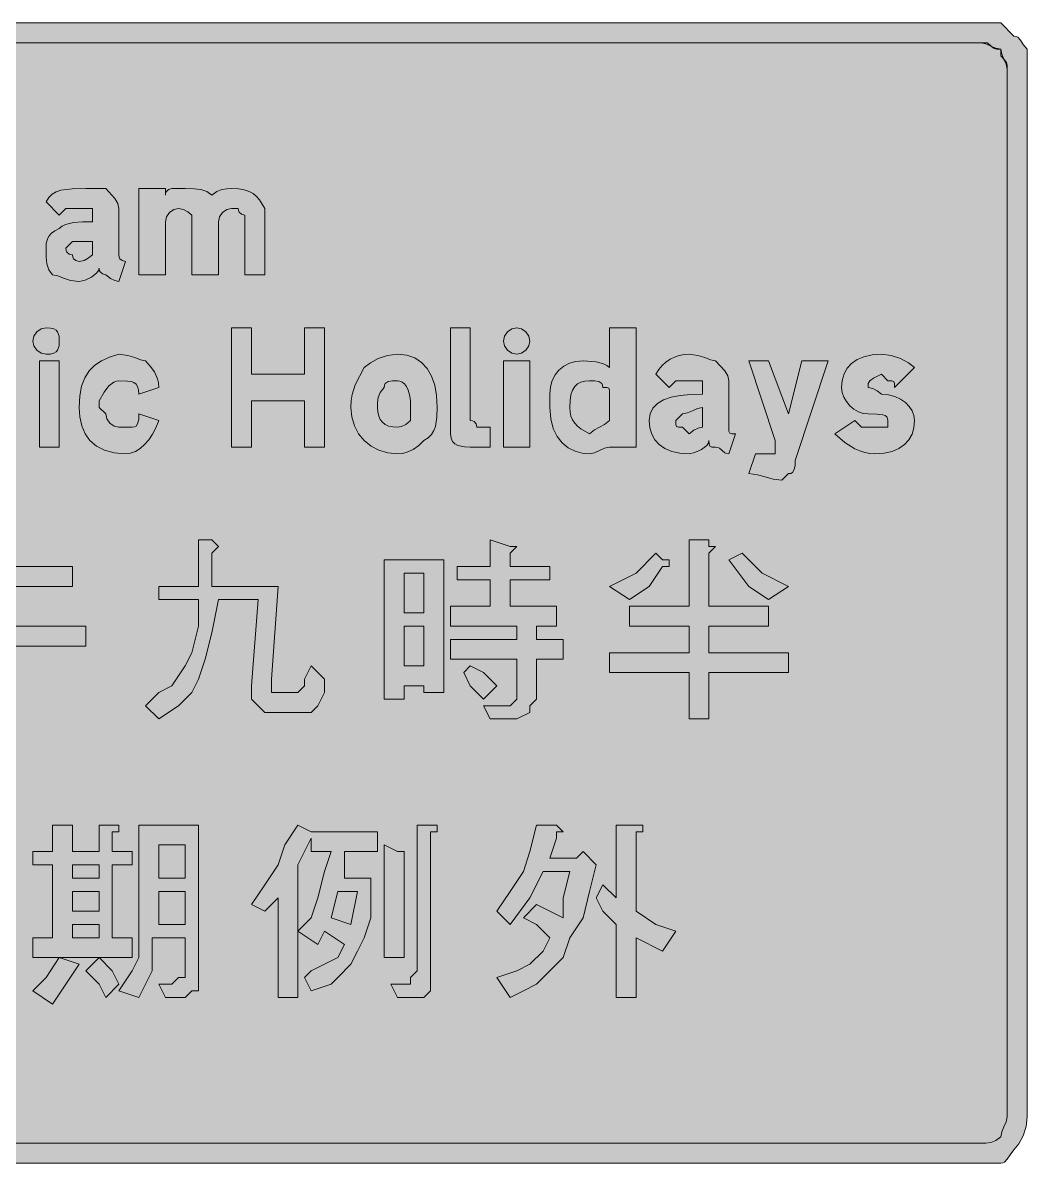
# Model space of a CAD drawing. Header units: metres. Extents: x 12 to 555, y 32 to 238.
# Drawn here: x 373.4 to 555.2, y 31.9 to 238.3 of the extents above; entities that cross this region are included whole.
import ezdxf

# ---------------------------------------------------------------- set-up
doc = ezdxf.new("R2010")
doc.units = ezdxf.units.M
doc.layers.add('FILL_BLACK_000000', color=7, linetype='Continuous', true_color=0x000000)
doc.layers.add('FILL_WHITE_FFFFFF', color=7, linetype='Continuous', true_color=0xffffff)

msp = doc.modelspace()

# ---------------------------------------------------------------- hatches: boundary and pattern name
at = {"layer": 'FILL_BLACK_000000', "true_color": 0x000000}
h = msp.add_hatch(color=7, dxfattribs=at)
h.dxf.hatch_style = 1
h.paths.add_polyline_path([(550.41, 238.32), (552.81, 235.92), (553.21, 235.87), (553.52, 235.71), (554.01, 235.17), (554.5, 234.4), (555.21, 233.52), (555.21, 229.92), (555.21, 40.32), (555, 38.54), (554.46, 36.87), (553.69, 35.43), (552.81, 34.32), (552.1, 33.44), (551.61, 32.67), (551.12, 32.13), (550.81, 31.97), (550.41, 31.92), (546.81, 31.92), (20.01, 31.92), (18.4, 31.96), (17.01, 32.22), (16.33, 32.51), (15.62, 32.93), (14.01, 34.32), (13.61, 34.37), (13.32, 34.53), (12.96, 35.07), (12.83, 35.84), (12.81, 36.72), (12.12, 37.62), (11.76, 38.52), (11.63, 39.42), (11.61, 40.32), (11.61, 229.92), (11.82, 231.7), (12.36, 233.37), (13.13, 234.81), (14.01, 235.92), (14.89, 236.63), (15.66, 237.12), (16.2, 237.61), (16.36, 237.92), (16.41, 238.32), (20.01, 238.32), (546.81, 238.32), (550.41, 238.32)])
h.paths.add_polyline_path([(18.43, 234.31), (17.82, 233.83), (17.31, 233.22), (16.92, 232.49), (16.63, 231.68), (16.47, 230.82), (16.41, 229.92), (16.41, 40.32), (16.43, 39.42), (16.56, 38.52), (16.92, 37.62), (17.61, 36.72), (17.66, 36.32), (17.82, 36.03), (18.36, 35.67), (19.13, 35.54), (20.01, 35.52), (546.81, 35.52), (547.71, 35.54), (548.61, 35.67), (549.51, 36.03), (550.41, 36.72), (550.6, 37.62), (551.01, 38.52), (551.42, 39.42), (551.61, 40.32), (551.61, 229.92), (551.42, 230.82), (551.01, 231.72), (550.6, 232.62), (550.41, 233.52), (549.51, 233.71), (548.61, 234.12), (547.71, 234.53), (546.81, 234.72), (20.01, 234.72), (19.17, 234.61), (18.43, 234.31)], flags=16)
h = msp.add_hatch(color=7, dxfattribs=at)
h.dxf.hatch_style = 1
h.paths.add_polyline_path([(390.06, 191.67), (389.29, 192.03), (388.41, 192.72), (387.81, 192.87), (387.4, 193.23), (387.26, 193.52), (387.21, 193.92), (387.1, 193.47), (386.82, 193.04), (385.86, 192.27), (384.68, 191.73), (383.61, 191.52), (382.02, 191.71), (380.76, 192.12), (379.73, 192.53), (378.81, 192.72), (378.12, 193.64), (377.76, 194.67), (377.63, 195.93), (377.61, 197.52), (377.65, 198.42), (377.91, 199.32), (378.2, 199.77), (378.62, 200.22), (379.22, 200.67), (380.01, 201.12), (380.51, 201.52), (381.12, 201.81), (382.56, 202.17), (384.23, 202.3), (386.01, 202.32), (386.01, 203.52), (386.01, 204.72), (384.81, 204.72), (381.21, 204.72), (380.01, 203.52), (377.61, 205.92), (378.12, 206.71), (378.73, 207.31), (379.47, 207.73), (380.31, 208.02), (382.33, 208.28), (384.81, 208.32), (388.41, 208.32), (390.06, 206.52), (390.6, 205.62), (390.81, 204.72), (390.81, 196.32), (390.86, 195.92), (391, 195.63), (391.41, 195.27), (392.01, 195.12), (390.81, 191.52), (390.06, 191.67)])
h.paths.add_polyline_path([(381.4, 196.83), (381.81, 196.47), (382.41, 196.32), (382.46, 195.92), (382.6, 195.63), (383.01, 195.27), (383.61, 195.12), (384.49, 195.31), (385.26, 195.72), (386.01, 196.32), (386.01, 198.72), (382.41, 198.72), (381.21, 197.52), (381.26, 197.12), (381.4, 196.83)], flags=16)
h = msp.add_hatch(color=7, dxfattribs=at)
h.dxf.hatch_style = 1
h.paths.add_polyline_path([(410.33, 204.51), (409.56, 203.97), (409.02, 203.2), (408.81, 202.32), (408.81, 192.72), (404.01, 192.72), (404.01, 203.52), (403.26, 204.12), (402.49, 204.53), (401.61, 204.72), (400.73, 204.51), (399.96, 203.97), (399.42, 203.2), (399.21, 202.32), (399.21, 192.72), (394.41, 192.72), (394.41, 208.32), (399.21, 208.32), (399.21, 207.12), (399.26, 207.52), (399.4, 207.81), (399.81, 208.17), (400.41, 208.32), (402.81, 208.32), (404.4, 208.3), (405.66, 208.17), (406.69, 207.81), (407.61, 207.12), (408.51, 207.81), (409.41, 208.17), (410.31, 208.3), (411.21, 208.32), (412.45, 208.26), (413.5, 208.09), (414.37, 207.81), (415.11, 207.42), (415.73, 206.91), (416.27, 206.29), (417.21, 204.72), (417.21, 203.52), (417.21, 192.72), (413.61, 192.72), (413.61, 203.52), (413.01, 203.67), (412.6, 204.03), (412.46, 204.32), (412.41, 204.72), (411.21, 204.72), (410.33, 204.51)])
h = msp.add_hatch(color=7, dxfattribs=at)
h.dxf.hatch_style = 1
h.paths.add_polyline_path([(379.97, 179.84), (379.71, 179.07), (379.42, 178.76), (379, 178.53), (378.4, 178.37), (377.61, 178.32), (376.73, 178.53), (375.96, 179.07), (375.42, 179.84), (375.21, 180.72), (375.42, 181.6), (375.96, 182.37), (376.73, 182.91), (377.61, 183.12), (378.4, 183.07), (379, 182.91), (379.42, 182.68), (379.71, 182.37), (379.97, 181.6), (380.01, 180.72), (379.97, 179.84)])
h = msp.add_hatch(color=7, dxfattribs=at)
h.dxf.hatch_style = 1
h.paths.add_polyline_path([(419.61, 174.72), (424.41, 174.72), (424.41, 183.12), (428.01, 183.12), (428.01, 161.52), (424.41, 161.52), (424.41, 169.92), (419.61, 169.92), (414.81, 169.92), (414.81, 161.52), (411.21, 161.52), (411.21, 183.12), (414.81, 183.12), (414.81, 174.72), (419.61, 174.72)])
h = msp.add_hatch(color=7, dxfattribs=at)
h.dxf.hatch_style = 1
h.paths.add_polyline_path([(454.41, 166.32), (454.81, 166.27), (455.1, 166.13), (455.46, 165.72), (455.61, 165.12), (458.01, 165.12), (458.01, 161.52), (456.81, 161.52), (454.41, 161.52), (453.34, 161.56), (452.16, 161.82), (451.63, 162.11), (451.2, 162.53), (450.92, 163.13), (450.81, 163.92), (450.81, 165.12), (450.81, 183.12), (454.41, 183.12), (454.41, 166.32)])
h = msp.add_hatch(color=7, dxfattribs=at)
h.dxf.hatch_style = 1
h.paths.add_polyline_path([(465, 179.84), (464.46, 179.07), (463.69, 178.53), (462.81, 178.32), (461.93, 178.53), (461.16, 179.07), (460.62, 179.84), (460.41, 180.72), (460.62, 181.6), (461.16, 182.37), (461.93, 182.91), (462.81, 183.12), (463.69, 182.91), (464.46, 182.37), (465, 181.6), (465.21, 180.72), (465, 179.84)])
h = msp.add_hatch(color=7, dxfattribs=at)
h.dxf.hatch_style = 1
h.paths.add_polyline_path([(484.41, 183.12), (484.41, 161.52), (479.61, 161.52), (478.71, 161.33), (477.81, 160.92), (476.91, 160.51), (476.01, 160.32), (474.67, 160.43), (473.37, 160.79), (472.15, 161.4), (471.06, 162.27), (470.14, 163.43), (469.43, 164.88), (468.97, 166.64), (468.81, 168.72), (468.81, 169.92), (468.81, 171.12), (468.92, 172.41), (469.24, 173.58), (469.76, 174.6), (470.46, 175.47), (471.33, 176.17), (472.35, 176.69), (473.52, 177.01), (474.81, 177.12), (477.21, 176.97), (478.52, 176.61), (479.11, 176.32), (479.61, 175.92), (479.61, 183.12), (484.41, 183.12)])
h.paths.add_polyline_path([(479.61, 171.12), (479.59, 171.81), (479.46, 172.17), (479.1, 172.3), (478.41, 172.32), (478.36, 172.72), (478.2, 173.01), (477.66, 173.37), (476.89, 173.5), (476.01, 173.52), (475.17, 173.46), (474.43, 173.28), (473.82, 172.95), (473.31, 172.47), (472.92, 171.82), (472.63, 170.99), (472.47, 169.96), (472.41, 168.72), (472.47, 167.87), (472.63, 167.13), (472.92, 166.46), (473.31, 165.87), (473.82, 165.33), (474.43, 164.84), (476.01, 163.92), (476.91, 164.63), (477.81, 165.12), (478.71, 165.61), (479.61, 166.32), (479.61, 169.92), (479.61, 171.12)], flags=16)
h = msp.add_hatch(color=7, dxfattribs=at)
h.dxf.hatch_style = 1
h.paths.add_polyline_path([(392.4, 178.13), (393.66, 177.72), (394.69, 177.31), (395.61, 177.12), (396.49, 176.2), (397.26, 175.17), (397.8, 173.91), (397.96, 173.17), (398.01, 172.32), (394.41, 171.12), (394.35, 171.91), (394.18, 172.51), (393.9, 172.93), (393.51, 173.22), (393, 173.39), (392.38, 173.48), (390.81, 173.52), (390.36, 173.46), (389.91, 173.29), (389.01, 172.62), (388.11, 171.49), (387.21, 169.92), (387.21, 168.72), (388.41, 167.52), (388.62, 166.64), (389.16, 165.87), (389.93, 165.33), (390.81, 165.12), (393.21, 165.12), (393.61, 165.17), (393.9, 165.33), (394.26, 165.87), (394.39, 166.64), (394.41, 167.52), (398.01, 166.32), (397.51, 165.03), (396.9, 163.86), (396.22, 162.84), (395.46, 161.97), (394.65, 161.27), (393.79, 160.75), (392.91, 160.43), (392.01, 160.32), (389.93, 160.48), (388.17, 160.96), (386.72, 161.71), (385.56, 162.72), (384.69, 163.95), (384.08, 165.38), (383.72, 166.98), (383.61, 168.72), (383.72, 170.81), (384.06, 172.58), (384.62, 174.08), (385.41, 175.32), (386.42, 176.34), (387.66, 177.16), (389.12, 177.81), (390.81, 178.32), (392.4, 178.13)])
h = msp.add_hatch(color=7, dxfattribs=at)
h.dxf.hatch_style = 1
h.paths.add_polyline_path([(448.11, 165.27), (447.82, 164.51), (447.4, 163.83), (446.8, 163.22), (446.01, 162.72), (445.09, 161.84), (444.06, 161.07), (442.8, 160.53), (442.06, 160.37), (441.21, 160.32), (439.47, 160.48), (437.87, 160.96), (436.44, 161.71), (435.21, 162.72), (434.2, 163.95), (433.45, 165.38), (432.97, 166.98), (432.81, 168.72), (432.86, 169.96), (433.02, 171.03), (433.56, 172.77), (435.21, 175.92), (436.32, 176.8), (437.76, 177.57), (439.43, 178.11), (441.21, 178.32), (442.9, 178.15), (444.36, 177.66), (445.6, 176.86), (446.61, 175.77), (447.4, 174.39), (447.96, 172.75), (448.3, 170.86), (448.41, 168.72), (448.37, 166.94), (448.11, 165.27)])
h.paths.add_polyline_path([(443.4, 170.99), (443.17, 171.82), (442.86, 172.47), (442.5, 172.95), (442.09, 173.28), (441.66, 173.46), (441.21, 173.52), (440.33, 173.5), (439.56, 173.37), (439.02, 173.01), (438.86, 172.72), (438.81, 172.32), (438.12, 171.42), (437.76, 170.52), (437.63, 169.62), (437.61, 168.72), (437.67, 167.88), (437.83, 167.14), (438.12, 166.53), (438.51, 166.02), (439.02, 165.63), (439.63, 165.34), (440.37, 165.18), (441.21, 165.12), (441.96, 165.27), (442.73, 165.63), (443.61, 166.32), (443.61, 168.72), (443.56, 169.96), (443.4, 170.99)], flags=16)
h = msp.add_hatch(color=7, dxfattribs=at)
h.dxf.hatch_style = 1
h.paths.add_polyline_path([(500.81, 160.37), (500.5, 160.51), (500.01, 160.92), (499.52, 161.33), (499.21, 161.47), (498.81, 161.52), (498.12, 161.54), (497.76, 161.67), (497.63, 162.03), (497.61, 162.72), (497.5, 162.27), (497.22, 161.84), (496.26, 161.07), (495.08, 160.53), (494.01, 160.32), (492.32, 160.43), (490.86, 160.75), (489.62, 161.27), (488.61, 161.97), (487.82, 162.84), (487.26, 163.86), (486.92, 165.03), (486.81, 166.32), (486.98, 167.56), (487.47, 168.59), (488.27, 169.42), (489.36, 170.07), (490.74, 170.55), (492.38, 170.88), (494.27, 171.06), (496.41, 171.12), (496.41, 172.32), (496.41, 173.52), (495.21, 173.52), (491.61, 173.52), (490.41, 172.32), (488.01, 174.72), (488.51, 175.56), (489.12, 176.29), (489.8, 176.91), (490.56, 177.42), (491.37, 177.81), (492.23, 178.09), (493.11, 178.26), (494.01, 178.32), (495.6, 178.13), (496.86, 177.72), (497.89, 177.31), (498.81, 177.12), (500.46, 175.32), (501, 174.42), (501.21, 173.52), (501.21, 165.12), (501.23, 164.43), (501.36, 164.07), (501.72, 163.94), (502.41, 163.92), (501.21, 160.32), (500.81, 160.37)])
h.paths.add_polyline_path([(491.76, 165.27), (492.12, 165.14), (492.81, 165.12), (494.01, 163.92), (494.89, 164.61), (495.66, 164.97), (496.41, 165.12), (496.41, 168.72), (495.51, 168.53), (494.61, 168.12), (493.71, 167.71), (492.81, 167.52), (491.61, 166.32), (491.63, 165.63), (491.76, 165.27)], flags=16)
h = msp.add_hatch(color=7, dxfattribs=at)
h.dxf.hatch_style = 1
h.paths.add_polyline_path([(534.7, 165.03), (534.36, 163.86), (533.8, 162.84), (533.01, 161.97), (532, 161.27), (530.76, 160.75), (529.3, 160.43), (527.61, 160.32), (526.71, 160.38), (525.81, 160.54), (524.91, 160.83), (524.01, 161.22), (522.21, 162.34), (520.41, 163.92), (524.01, 166.32), (525.21, 165.12), (527.61, 165.12), (530.01, 165.12), (530.01, 166.32), (529.95, 166.72), (529.78, 167.01), (529.5, 167.23), (529.11, 167.37), (527.98, 167.5), (526.41, 167.52), (525.51, 167.63), (524.65, 167.93), (523.84, 168.41), (523.11, 169.02), (522.5, 169.75), (522.02, 170.56), (521.72, 171.42), (521.61, 172.32), (521.72, 173.61), (522.06, 174.78), (522.62, 175.8), (523.41, 176.67), (524.42, 177.37), (525.66, 177.89), (527.12, 178.21), (528.81, 178.32), (530.59, 178.11), (532.26, 177.57), (533.7, 176.8), (534.81, 175.92), (531.21, 172.32), (531.19, 173.01), (531.06, 173.37), (530.7, 173.5), (530.01, 173.52), (528.81, 174.72), (527.42, 174.01), (526.71, 173.52), (526.45, 173.03), (526.41, 172.32), (527.29, 172.13), (528.06, 171.72), (528.81, 171.12), (530.1, 171.01), (531.27, 170.71), (532.29, 170.23), (533.16, 169.62), (533.86, 168.89), (534.38, 168.08), (534.7, 167.22), (534.81, 166.32), (534.7, 165.03)])
h = msp.add_hatch(color=7, dxfattribs=at)
h.dxf.hatch_style = 1
h.paths.add_polyline_path([(376.41, 161.52), (376.41, 177.12), (380.01, 177.12), (380.01, 161.52), (376.41, 161.52)])
h = msp.add_hatch(color=7, dxfattribs=at)
h.dxf.hatch_style = 1
h.paths.add_polyline_path([(460.41, 161.52), (460.41, 177.12), (465.21, 177.12), (465.21, 161.52), (460.41, 161.52)])
h = msp.add_hatch(color=7, dxfattribs=at)
h.dxf.hatch_style = 1
h.paths.add_polyline_path([(513.21, 159.12), (513.19, 158.24), (513.06, 157.47), (512.7, 156.93), (512.41, 156.77), (512.01, 156.72), (510.81, 155.52), (509.2, 155.71), (507.81, 156.12), (506.42, 156.53), (504.81, 156.72), (506.01, 160.32), (507.21, 160.32), (508.41, 160.32), (509.61, 160.32), (509.61, 161.52), (509.61, 162.72), (504.81, 177.12), (508.41, 177.12), (512.01, 167.52), (514.41, 177.12), (519.21, 177.12), (513.21, 159.12)])
h = msp.add_hatch(color=7, dxfattribs=at)
h.dxf.hatch_style = 1
h.paths.add_polyline_path([(358.41, 138.72), (362.01, 144.72), (364.41, 143.52), (365.61, 143.52), (365.61, 142.32), (364.41, 142.32), (363.21, 139.92), (382.41, 139.92), (382.41, 136.32), (371.61, 136.32), (371.61, 129.12), (384.81, 129.12), (384.81, 125.52), (371.61, 125.52), (371.61, 112.32), (368.01, 112.32), (368.01, 125.52), (353.61, 125.52), (353.61, 129.12), (368.01, 129.12), (368.01, 136.32), (360.81, 136.32), (357.21, 131.52), (353.61, 133.92), (358.41, 138.72)])
h = msp.add_hatch(color=7, dxfattribs=at)
h.dxf.hatch_style = 1
h.paths.add_polyline_path([(405.21, 136.32), (405.21, 144.72), (407.61, 144.72), (408.81, 143.52), (407.61, 142.32), (407.61, 136.32), (419.61, 136.32), (418.41, 119.52), (418.41, 117.12), (419.61, 117.12), (422.01, 117.12), (423.21, 117.12), (424.41, 118.32), (424.41, 119.52), (425.61, 121.92), (428.01, 119.52), (428.01, 117.12), (426.81, 114.72), (425.61, 113.52), (423.21, 113.52), (419.61, 113.52), (417.21, 113.52), (416.01, 114.72), (414.81, 115.92), (414.81, 118.32), (416.01, 133.92), (408.81, 133.92), (407.61, 127.92), (406.41, 123.12), (405.21, 119.52), (404.01, 117.12), (401.61, 114.72), (398.01, 112.32), (395.61, 114.72), (398.01, 117.12), (400.41, 118.32), (402.81, 121.92), (404.01, 124.32), (405.21, 129.12), (405.21, 133.92), (398.01, 133.92), (398.01, 136.32), (405.21, 136.32)])
h = msp.add_hatch(color=7, dxfattribs=at)
h.dxf.hatch_style = 1
h.paths.add_polyline_path([(458.01, 137.52), (452.01, 137.52), (452.01, 139.92), (458.01, 139.92), (458.01, 144.72), (461.61, 143.52), (462.81, 143.52), (461.61, 142.32), (461.61, 139.92), (468.81, 139.92), (468.81, 137.52), (461.61, 137.52), (461.61, 132.72), (470.01, 132.72), (470.01, 129.12), (466.41, 129.12), (466.41, 126.72), (471.21, 126.72), (471.21, 123.12), (466.41, 123.12), (466.41, 115.92), (465.21, 114.72), (465.21, 113.52), (462.81, 112.32), (461.61, 112.32), (458.01, 112.32), (456.81, 114.72), (460.41, 114.72), (461.61, 114.72), (462.81, 115.92), (462.81, 117.12), (462.81, 123.12), (450.81, 123.12), (450.81, 126.72), (462.81, 126.72), (462.81, 129.12), (450.81, 129.12), (450.81, 132.72), (458.01, 132.72), (458.01, 137.52)])
h = msp.add_hatch(color=7, dxfattribs=at)
h.dxf.hatch_style = 1
h.paths.add_polyline_path([(494.01, 144.72), (497.61, 144.72), (497.61, 143.52), (498.81, 143.52), (497.61, 142.32), (497.61, 132.72), (508.41, 132.72), (508.41, 129.12), (497.61, 129.12), (497.61, 124.32), (512.01, 124.32), (512.01, 120.72), (497.61, 120.72), (497.61, 112.32), (494.01, 112.32), (494.01, 120.72), (479.61, 120.72), (479.61, 124.32), (494.01, 124.32), (494.01, 129.12), (483.21, 129.12), (483.21, 132.72), (494.01, 132.72), (494.01, 144.72)])
h = msp.add_hatch(color=7, dxfattribs=at)
h.dxf.hatch_style = 1
h.paths.add_polyline_path([(446.01, 117.12), (446.01, 118.32), (442.41, 118.32), (442.41, 115.92), (438.81, 115.92), (438.81, 117.12), (438.81, 141.12), (449.61, 141.12), (449.61, 117.12), (446.01, 117.12)])
h.paths.add_polyline_path([(442.41, 138.72), (442.41, 131.52), (446.01, 131.52), (446.01, 138.72), (442.41, 138.72)], flags=16)
h.paths.add_polyline_path([(446.01, 129.12), (442.41, 129.12), (442.41, 121.92), (446.01, 121.92), (446.01, 129.12)], flags=16)
h = msp.add_hatch(color=7, dxfattribs=at)
h.dxf.hatch_style = 1
h.paths.add_polyline_path([(490.41, 141.12), (490.41, 139.92), (489.21, 139.92), (486.81, 136.32), (483.21, 133.92), (479.61, 136.32), (484.41, 138.72), (488.01, 142.32), (489.21, 141.12), (490.41, 141.12)])
h = msp.add_hatch(color=7, dxfattribs=at)
h.dxf.hatch_style = 1
h.paths.add_polyline_path([(507.21, 138.72), (512.01, 136.32), (508.41, 133.92), (504.81, 136.32), (501.21, 141.12), (503.61, 142.32), (507.21, 138.72)])
h = msp.add_hatch(color=7, dxfattribs=at)
h.dxf.hatch_style = 1
h.paths.add_polyline_path([(456.81, 120.72), (459.21, 118.32), (456.81, 115.92), (454.41, 118.32), (453.21, 120.72), (454.41, 121.92), (456.81, 120.72)])
h = msp.add_hatch(color=7, dxfattribs=at)
h.dxf.hatch_style = 1
h.paths.add_polyline_path([(382.41, 93.12), (382.41, 91.92), (382.41, 88.32), (387.21, 88.32), (387.21, 93.12), (389.61, 93.12), (390.81, 93.12), (390.81, 91.92), (389.61, 91.92), (389.61, 88.32), (393.21, 88.32), (393.21, 85.92), (389.61, 85.92), (389.61, 72.72), (393.21, 72.72), (393.21, 69.12), (375.21, 69.12), (375.21, 72.72), (378.81, 72.72), (378.81, 85.92), (375.21, 85.92), (375.21, 88.32), (378.81, 88.32), (378.81, 93.12), (381.21, 93.12), (382.41, 93.12)])
h.paths.add_polyline_path([(382.41, 77.52), (387.21, 77.52), (387.21, 81.12), (382.41, 81.12), (382.41, 77.52)], flags=16)
h.paths.add_polyline_path([(382.41, 75.12), (382.41, 72.72), (387.21, 72.72), (387.21, 75.12), (382.41, 75.12)], flags=16)
h.paths.add_polyline_path([(387.21, 85.92), (382.41, 85.92), (382.41, 83.52), (387.21, 83.52), (387.21, 85.92)], flags=16)
h = msp.add_hatch(color=7, dxfattribs=at)
h.dxf.hatch_style = 1
h.paths.add_polyline_path([(405.21, 64.32), (405.21, 63.12), (404.01, 63.12), (402.81, 61.92), (399.21, 61.92), (398.01, 64.32), (400.41, 64.32), (401.61, 65.52), (402.81, 65.52), (402.81, 72.72), (396.81, 72.72), (396.81, 69.12), (396.81, 66.72), (395.61, 64.32), (394.41, 61.92), (390.81, 63.12), (393.21, 66.72), (394.41, 69.12), (394.41, 73.92), (394.41, 78.72), (394.41, 93.12), (405.21, 93.12), (405.21, 66.72), (405.21, 64.32)])
h.paths.add_polyline_path([(398.01, 81.12), (398.01, 75.12), (402.81, 75.12), (402.81, 81.12), (398.01, 81.12)], flags=16)
h.paths.add_polyline_path([(402.81, 89.52), (398.01, 89.52), (398.01, 83.52), (402.81, 83.52), (402.81, 89.52)], flags=16)
h = msp.add_hatch(color=7, dxfattribs=at)
h.dxf.hatch_style = 1
h.paths.add_polyline_path([(419.61, 79.92), (417.21, 77.52), (414.81, 78.72), (417.21, 82.32), (419.61, 85.92), (420.81, 89.52), (423.21, 93.12), (425.61, 91.92), (437.61, 91.92), (437.61, 88.32), (431.61, 88.32), (431.61, 83.52), (436.41, 83.52), (436.41, 79.92), (436.41, 76.32), (435.21, 72.72), (434.01, 70.32), (432.81, 67.92), (430.41, 65.52), (429.21, 64.32), (425.61, 63.12), (424.41, 65.52), (425.61, 66.72), (428.01, 67.92), (430.41, 69.12), (431.61, 71.52), (428.01, 73.92), (426.81, 71.52), (423.21, 73.92), (423.21, 61.92), (419.61, 61.92), (419.61, 79.92)])
h.paths.add_polyline_path([(425.61, 76.32), (426.81, 79.92), (428.01, 84.72), (429.21, 88.32), (425.61, 88.32), (425.61, 90.72), (423.21, 85.92), (423.21, 73.92), (425.61, 76.32)], flags=16)
h.paths.add_polyline_path([(432.81, 75.12), (434.01, 81.12), (430.41, 81.12), (429.21, 76.32), (432.81, 75.12)], flags=16)
h = msp.add_hatch(color=7, dxfattribs=at)
h.dxf.hatch_style = 1
h.paths.add_polyline_path([(447.21, 93.12), (448.41, 93.12), (448.41, 91.92), (447.21, 91.92), (447.21, 65.52), (447.21, 64.32), (447.21, 63.12), (446.01, 61.92), (444.81, 61.92), (441.21, 61.92), (440.01, 64.32), (442.41, 64.32), (443.61, 64.32), (443.61, 65.52), (444.81, 66.72), (444.81, 67.92), (444.81, 93.12), (447.21, 93.12)])
h = msp.add_hatch(color=7, dxfattribs=at)
h.dxf.hatch_style = 1
h.paths.add_polyline_path([(470.01, 93.12), (471.21, 91.92), (470.01, 91.92), (470.01, 90.72), (468.81, 87.12), (473.61, 87.12), (474.81, 88.32), (477.21, 85.92), (476.01, 81.12), (474.81, 76.32), (472.41, 72.72), (471.21, 69.12), (468.81, 66.72), (466.41, 64.32), (464.01, 63.12), (461.61, 61.92), (459.21, 65.52), (462.81, 66.72), (465.21, 67.92), (467.61, 70.32), (468.81, 72.72), (466.41, 75.12), (464.01, 76.32), (466.41, 78.72), (471.21, 76.32), (471.21, 79.92), (472.41, 84.72), (467.61, 84.72), (465.21, 79.92), (461.61, 75.12), (459.21, 77.52), (461.61, 81.12), (464.01, 84.72), (465.21, 88.32), (466.41, 93.12), (468.81, 93.12), (470.01, 93.12)])
h = msp.add_hatch(color=7, dxfattribs=at)
h.dxf.hatch_style = 1
h.paths.add_polyline_path([(484.41, 93.12), (485.61, 93.12), (485.61, 91.92), (484.41, 91.92), (484.41, 77.52), (488.01, 75.12), (491.61, 73.92), (489.21, 70.32), (484.41, 72.72), (484.41, 61.92), (480.81, 61.92), (480.81, 75.12), (478.41, 77.52), (477.21, 79.92), (478.41, 82.32), (480.81, 79.92), (480.81, 93.12), (483.21, 93.12), (484.41, 93.12)])
h = msp.add_hatch(color=7, dxfattribs=at)
h.dxf.hatch_style = 1
h.paths.add_polyline_path([(441.21, 88.32), (442.41, 88.32), (442.41, 87.12), (442.41, 69.12), (438.81, 69.12), (438.81, 89.52), (441.21, 88.32)])
h = msp.add_hatch(color=7, dxfattribs=at)
h.dxf.hatch_style = 1
h.paths.add_polyline_path([(377.61, 65.52), (380.01, 69.12), (383.61, 67.92), (381.21, 64.32), (378.81, 60.72), (375.21, 63.12), (377.61, 65.52)])
h = msp.add_hatch(color=7, dxfattribs=at)
h.dxf.hatch_style = 1
h.paths.add_polyline_path([(389.61, 66.72), (390.81, 64.32), (388.41, 61.92), (387.21, 64.32), (384.81, 66.72), (387.21, 69.12), (389.61, 66.72)])
at = {"layer": 'FILL_WHITE_FFFFFF', "true_color": 0xffffff}
h = msp.add_hatch(color=7, dxfattribs=at)
h.dxf.hatch_style = 1
h.paths.add_polyline_path([(19.13, 35.54), (18.36, 35.67), (17.82, 36.03), (17.66, 36.32), (17.61, 36.72), (16.92, 37.62), (16.56, 38.52), (16.43, 39.42), (16.41, 40.32), (16.41, 229.92), (16.41, 232.32), (17.61, 233.52), (18.36, 234.12), (19.13, 234.53), (20.01, 234.72), (546.81, 234.72), (548.01, 234.72), (548.72, 234.03), (549.21, 233.67), (549.7, 233.54), (550.41, 233.52), (550.41, 232.32), (551.1, 231.61), (551.46, 231.12), (551.59, 230.63), (551.61, 229.92), (551.61, 40.32), (551.42, 39.42), (551.01, 38.52), (550.6, 37.62), (550.41, 36.72), (549.51, 36.03), (548.61, 35.67), (547.71, 35.54), (546.81, 35.52), (20.01, 35.52), (19.13, 35.54)])

# ---------------------------------------------------------------- linework, layer by layer
at = {"layer": 'FILL_BLACK_000000', "lineweight": 0, "true_color": 0x000000}
for points in [[(20.01, 238.32), (546.81, 238.32), (550.41, 238.32), (552.81, 235.92), (553.21, 235.87), (553.52, 235.71), (554.01, 235.17), (554.5, 234.4), (555.21, 233.52), (555.21, 229.92), (555.21, 40.32), (555, 38.54), (554.46, 36.87), (553.69, 35.43), (552.81, 34.32), (552.1, 33.44), (551.61, 32.67), (551.12, 32.13), (550.81, 31.97), (550.41, 31.92), (546.81, 31.92), (20.01, 31.92)], [(20.01, 35.52), (546.81, 35.52), (547.71, 35.54), (548.61, 35.67), (549.51, 36.03), (550.41, 36.72), (550.6, 37.62), (551.01, 38.52), (551.42, 39.42), (551.61, 40.32), (551.61, 229.92), (551.42, 230.82), (551.01, 231.72), (550.6, 232.62), (550.41, 233.52), (549.51, 233.71), (548.61, 234.12), (547.71, 234.53), (546.81, 234.72), (20.01, 234.72)]]:
    msp.add_lwpolyline(points, dxfattribs=at)
for points in [[(390.06, 191.67), (389.29, 192.03), (388.41, 192.72), (387.81, 192.87), (387.4, 193.23), (387.26, 193.52), (387.21, 193.92), (387.1, 193.47), (386.82, 193.04), (385.86, 192.27), (384.68, 191.73), (383.61, 191.52), (382.02, 191.71), (380.76, 192.12), (379.73, 192.53), (378.81, 192.72), (378.12, 193.64), (377.76, 194.67), (377.63, 195.93), (377.61, 197.52), (377.65, 198.42), (377.91, 199.32), (378.2, 199.77), (378.62, 200.22), (379.22, 200.67), (380.01, 201.12), (380.51, 201.52), (381.12, 201.81), (382.56, 202.17), (384.23, 202.3), (386.01, 202.32), (386.01, 203.52), (386.01, 204.72), (384.81, 204.72), (381.21, 204.72), (380.01, 203.52), (377.61, 205.92), (378.12, 206.71), (378.73, 207.31), (379.47, 207.73), (380.31, 208.02), (382.33, 208.28), (384.81, 208.32), (388.41, 208.32), (390.06, 206.52), (390.6, 205.62), (390.81, 204.72), (390.81, 196.32), (390.86, 195.92), (391, 195.63), (391.41, 195.27), (392.01, 195.12), (390.81, 191.52)], [(410.33, 204.51), (409.56, 203.97), (409.02, 203.2), (408.81, 202.32), (408.81, 192.72), (404.01, 192.72), (404.01, 203.52), (403.26, 204.12), (402.49, 204.53), (401.61, 204.72), (400.73, 204.51), (399.96, 203.97), (399.42, 203.2), (399.21, 202.32), (399.21, 192.72), (394.41, 192.72), (394.41, 208.32), (399.21, 208.32), (399.21, 207.12), (399.26, 207.52), (399.4, 207.81), (399.81, 208.17), (400.41, 208.32), (402.81, 208.32), (404.4, 208.3), (405.66, 208.17), (406.69, 207.81), (407.61, 207.12), (408.51, 207.81), (409.41, 208.17), (410.31, 208.3), (411.21, 208.32), (412.45, 208.26), (413.5, 208.09), (414.37, 207.81), (415.11, 207.42), (415.73, 206.91), (416.27, 206.29), (417.21, 204.72), (417.21, 203.52), (417.21, 192.72), (413.61, 192.72), (413.61, 203.52), (413.01, 203.67), (412.6, 204.03), (412.46, 204.32), (412.41, 204.72), (411.21, 204.72)], [(381.4, 196.83), (381.81, 196.47), (382.41, 196.32), (382.46, 195.92), (382.6, 195.63), (383.01, 195.27), (383.61, 195.12), (384.49, 195.31), (385.26, 195.72), (386.01, 196.32), (386.01, 198.72), (382.41, 198.72), (381.21, 197.52), (381.26, 197.12)], [(379.97, 179.84), (379.71, 179.07), (379.42, 178.76), (379, 178.53), (378.4, 178.37), (377.61, 178.32), (376.73, 178.53), (375.96, 179.07), (375.42, 179.84), (375.21, 180.72), (375.42, 181.6), (375.96, 182.37), (376.73, 182.91), (377.61, 183.12), (378.4, 183.07), (379, 182.91), (379.42, 182.68), (379.71, 182.37), (379.97, 181.6), (380.01, 180.72)], [(419.61, 174.72), (424.41, 174.72), (424.41, 183.12), (428.01, 183.12), (428.01, 161.52), (424.41, 161.52), (424.41, 169.92), (419.61, 169.92), (414.81, 169.92), (414.81, 161.52), (411.21, 161.52), (411.21, 183.12), (414.81, 183.12), (414.81, 174.72)], [(454.41, 166.32), (454.81, 166.27), (455.1, 166.13), (455.46, 165.72), (455.61, 165.12), (458.01, 165.12), (458.01, 161.52), (456.81, 161.52), (454.41, 161.52), (453.34, 161.56), (452.16, 161.82), (451.63, 162.11), (451.2, 162.53), (450.92, 163.13), (450.81, 163.92), (450.81, 165.12), (450.81, 183.12), (454.41, 183.12)], [(465, 179.84), (464.46, 179.07), (463.69, 178.53), (462.81, 178.32), (461.93, 178.53), (461.16, 179.07), (460.62, 179.84), (460.41, 180.72), (460.62, 181.6), (461.16, 182.37), (461.93, 182.91), (462.81, 183.12), (463.69, 182.91), (464.46, 182.37), (465, 181.6), (465.21, 180.72)], [(484.41, 183.12), (484.41, 161.52), (479.61, 161.52), (478.71, 161.33), (477.81, 160.92), (476.91, 160.51), (476.01, 160.32), (474.67, 160.43), (473.37, 160.79), (472.15, 161.4), (471.06, 162.27), (470.14, 163.43), (469.43, 164.88), (468.97, 166.64), (468.81, 168.72), (468.81, 169.92), (468.81, 171.12), (468.92, 172.41), (469.24, 173.58), (469.76, 174.6), (470.46, 175.47), (471.33, 176.17), (472.35, 176.69), (473.52, 177.01), (474.81, 177.12), (477.21, 176.97), (478.52, 176.61), (479.11, 176.32), (479.61, 175.92), (479.61, 183.12)], [(392.4, 178.13), (393.66, 177.72), (394.69, 177.31), (395.61, 177.12), (396.49, 176.2), (397.26, 175.17), (397.8, 173.91), (397.96, 173.17), (398.01, 172.32), (394.41, 171.12), (394.35, 171.91), (394.18, 172.51), (393.9, 172.93), (393.51, 173.22), (393, 173.39), (392.38, 173.48), (390.81, 173.52), (390.36, 173.46), (389.91, 173.29), (389.01, 172.62), (388.11, 171.49), (387.21, 169.92), (387.21, 168.72), (388.41, 167.52), (388.62, 166.64), (389.16, 165.87), (389.93, 165.33), (390.81, 165.12), (393.21, 165.12), (393.61, 165.17), (393.9, 165.33), (394.26, 165.87), (394.39, 166.64), (394.41, 167.52), (398.01, 166.32), (397.51, 165.03), (396.9, 163.86), (396.22, 162.84), (395.46, 161.97), (394.65, 161.27), (393.79, 160.75), (392.91, 160.43), (392.01, 160.32), (389.93, 160.48), (388.17, 160.96), (386.72, 161.71), (385.56, 162.72), (384.69, 163.95), (384.08, 165.38), (383.72, 166.98), (383.61, 168.72), (383.72, 170.81), (384.06, 172.58), (384.62, 174.08), (385.41, 175.32), (386.42, 176.34), (387.66, 177.16), (389.12, 177.81), (390.81, 178.32)], [(448.11, 165.27), (447.82, 164.51), (447.4, 163.83), (446.8, 163.22), (446.01, 162.72), (445.09, 161.84), (444.06, 161.07), (442.8, 160.53), (442.06, 160.37), (441.21, 160.32), (439.47, 160.48), (437.87, 160.96), (436.44, 161.71), (435.21, 162.72), (434.2, 163.95), (433.45, 165.38), (432.97, 166.98), (432.81, 168.72), (432.86, 169.96), (433.02, 171.03), (433.56, 172.77), (435.21, 175.92), (436.32, 176.8), (437.76, 177.57), (439.43, 178.11), (441.21, 178.32), (442.9, 178.15), (444.36, 177.66), (445.6, 176.86), (446.61, 175.77), (447.4, 174.39), (447.96, 172.75), (448.3, 170.86), (448.41, 168.72), (448.37, 166.94)], [(500.81, 160.37), (500.5, 160.51), (500.01, 160.92), (499.52, 161.33), (499.21, 161.47), (498.81, 161.52), (498.12, 161.54), (497.76, 161.67), (497.63, 162.03), (497.61, 162.72), (497.5, 162.27), (497.22, 161.84), (496.26, 161.07), (495.08, 160.53), (494.01, 160.32), (492.32, 160.43), (490.86, 160.75), (489.62, 161.27), (488.61, 161.97), (487.82, 162.84), (487.26, 163.86), (486.92, 165.03), (486.81, 166.32), (486.98, 167.56), (487.47, 168.59), (488.27, 169.42), (489.36, 170.07), (490.74, 170.55), (492.38, 170.88), (494.27, 171.06), (496.41, 171.12), (496.41, 172.32), (496.41, 173.52), (495.21, 173.52), (491.61, 173.52), (490.41, 172.32), (488.01, 174.72), (488.51, 175.56), (489.12, 176.29), (489.8, 176.91), (490.56, 177.42), (491.37, 177.81), (492.23, 178.09), (493.11, 178.26), (494.01, 178.32), (495.6, 178.13), (496.86, 177.72), (497.89, 177.31), (498.81, 177.12), (500.46, 175.32), (501, 174.42), (501.21, 173.52), (501.21, 165.12), (501.23, 164.43), (501.36, 164.07), (501.72, 163.94), (502.41, 163.92), (501.21, 160.32)], [(534.7, 165.03), (534.36, 163.86), (533.8, 162.84), (533.01, 161.97), (532, 161.27), (530.76, 160.75), (529.3, 160.43), (527.61, 160.32), (526.71, 160.38), (525.81, 160.54), (524.91, 160.83), (524.01, 161.22), (522.21, 162.34), (520.41, 163.92), (524.01, 166.32), (525.21, 165.12), (527.61, 165.12), (530.01, 165.12), (530.01, 166.32), (529.95, 166.72), (529.78, 167.01), (529.5, 167.23), (529.11, 167.37), (527.98, 167.5), (526.41, 167.52), (525.51, 167.63), (524.65, 167.93), (523.84, 168.41), (523.11, 169.02), (522.5, 169.75), (522.02, 170.56), (521.72, 171.42), (521.61, 172.32), (521.72, 173.61), (522.06, 174.78), (522.62, 175.8), (523.41, 176.67), (524.42, 177.37), (525.66, 177.89), (527.12, 178.21), (528.81, 178.32), (530.59, 178.11), (532.26, 177.57), (533.7, 176.8), (534.81, 175.92), (531.21, 172.32), (531.19, 173.01), (531.06, 173.37), (530.7, 173.5), (530.01, 173.52), (528.81, 174.72), (527.42, 174.01), (526.71, 173.52), (526.45, 173.03), (526.41, 172.32), (527.29, 172.13), (528.06, 171.72), (528.81, 171.12), (530.1, 171.01), (531.27, 170.71), (532.29, 170.23), (533.16, 169.62), (533.86, 168.89), (534.38, 168.08), (534.7, 167.22), (534.81, 166.32)], [(376.41, 161.52), (376.41, 177.12), (380.01, 177.12), (380.01, 161.52)], [(460.41, 161.52), (460.41, 177.12), (465.21, 177.12), (465.21, 161.52)], [(513.21, 159.12), (513.19, 158.24), (513.06, 157.47), (512.7, 156.93), (512.41, 156.77), (512.01, 156.72), (510.81, 155.52), (509.2, 155.71), (507.81, 156.12), (506.42, 156.53), (504.81, 156.72), (506.01, 160.32), (507.21, 160.32), (508.41, 160.32), (509.61, 160.32), (509.61, 161.52), (509.61, 162.72), (504.81, 177.12), (508.41, 177.12), (512.01, 167.52), (514.41, 177.12), (519.21, 177.12)], [(443.4, 170.99), (443.17, 171.82), (442.86, 172.47), (442.5, 172.95), (442.09, 173.28), (441.66, 173.46), (441.21, 173.52), (440.33, 173.5), (439.56, 173.37), (439.02, 173.01), (438.86, 172.72), (438.81, 172.32), (438.12, 171.42), (437.76, 170.52), (437.63, 169.62), (437.61, 168.72), (437.67, 167.88), (437.83, 167.14), (438.12, 166.53), (438.51, 166.02), (439.02, 165.63), (439.63, 165.34), (440.37, 165.18), (441.21, 165.12), (441.96, 165.27), (442.73, 165.63), (443.61, 166.32), (443.61, 168.72), (443.56, 169.96)], [(479.61, 171.12), (479.59, 171.81), (479.46, 172.17), (479.1, 172.3), (478.41, 172.32), (478.36, 172.72), (478.2, 173.01), (477.66, 173.37), (476.89, 173.5), (476.01, 173.52), (475.17, 173.46), (474.43, 173.28), (473.82, 172.95), (473.31, 172.47), (472.92, 171.82), (472.63, 170.99), (472.47, 169.96), (472.41, 168.72), (472.47, 167.87), (472.63, 167.13), (472.92, 166.46), (473.31, 165.87), (473.82, 165.33), (474.43, 164.84), (476.01, 163.92), (476.91, 164.63), (477.81, 165.12), (478.71, 165.61), (479.61, 166.32), (479.61, 169.92)], [(491.76, 165.27), (492.12, 165.14), (492.81, 165.12), (494.01, 163.92), (494.89, 164.61), (495.66, 164.97), (496.41, 165.12), (496.41, 168.72), (495.51, 168.53), (494.61, 168.12), (493.71, 167.71), (492.81, 167.52), (491.61, 166.32), (491.63, 165.63)], [(358.41, 138.72), (362.01, 144.72), (364.41, 143.52), (365.61, 143.52), (365.61, 142.32), (364.41, 142.32), (363.21, 139.92), (382.41, 139.92), (382.41, 136.32), (371.61, 136.32), (371.61, 129.12), (384.81, 129.12), (384.81, 125.52), (371.61, 125.52), (371.61, 112.32), (368.01, 112.32), (368.01, 125.52), (353.61, 125.52), (353.61, 129.12), (368.01, 129.12), (368.01, 136.32), (360.81, 136.32), (357.21, 131.52), (353.61, 133.92)], [(405.21, 136.32), (405.21, 144.72), (407.61, 144.72), (408.81, 143.52), (407.61, 142.32), (407.61, 136.32), (419.61, 136.32), (418.41, 119.52), (418.41, 117.12), (419.61, 117.12), (422.01, 117.12), (423.21, 117.12), (424.41, 118.32), (424.41, 119.52), (425.61, 121.92), (428.01, 119.52), (428.01, 117.12), (426.81, 114.72), (425.61, 113.52), (423.21, 113.52), (419.61, 113.52), (417.21, 113.52), (416.01, 114.72), (414.81, 115.92), (414.81, 118.32), (416.01, 133.92), (408.81, 133.92), (407.61, 127.92), (406.41, 123.12), (405.21, 119.52), (404.01, 117.12), (401.61, 114.72), (398.01, 112.32), (395.61, 114.72), (398.01, 117.12), (400.41, 118.32), (402.81, 121.92), (404.01, 124.32), (405.21, 129.12), (405.21, 133.92), (398.01, 133.92), (398.01, 136.32)], [(458.01, 137.52), (452.01, 137.52), (452.01, 139.92), (458.01, 139.92), (458.01, 144.72), (461.61, 143.52), (462.81, 143.52), (461.61, 142.32), (461.61, 139.92), (468.81, 139.92), (468.81, 137.52), (461.61, 137.52), (461.61, 132.72), (470.01, 132.72), (470.01, 129.12), (466.41, 129.12), (466.41, 126.72), (471.21, 126.72), (471.21, 123.12), (466.41, 123.12), (466.41, 115.92), (465.21, 114.72), (465.21, 113.52), (462.81, 112.32), (461.61, 112.32), (458.01, 112.32), (456.81, 114.72), (460.41, 114.72), (461.61, 114.72), (462.81, 115.92), (462.81, 117.12), (462.81, 123.12), (450.81, 123.12), (450.81, 126.72), (462.81, 126.72), (462.81, 129.12), (450.81, 129.12), (450.81, 132.72), (458.01, 132.72)], [(494.01, 144.72), (497.61, 144.72), (497.61, 143.52), (498.81, 143.52), (497.61, 142.32), (497.61, 132.72), (508.41, 132.72), (508.41, 129.12), (497.61, 129.12), (497.61, 124.32), (512.01, 124.32), (512.01, 120.72), (497.61, 120.72), (497.61, 112.32), (494.01, 112.32), (494.01, 120.72), (479.61, 120.72), (479.61, 124.32), (494.01, 124.32), (494.01, 129.12), (483.21, 129.12), (483.21, 132.72), (494.01, 132.72)], [(446.01, 117.12), (446.01, 118.32), (442.41, 118.32), (442.41, 115.92), (438.81, 115.92), (438.81, 117.12), (438.81, 141.12), (449.61, 141.12), (449.61, 117.12)], [(490.41, 141.12), (490.41, 139.92), (489.21, 139.92), (486.81, 136.32), (483.21, 133.92), (479.61, 136.32), (484.41, 138.72), (488.01, 142.32), (489.21, 141.12)], [(507.21, 138.72), (512.01, 136.32), (508.41, 133.92), (504.81, 136.32), (501.21, 141.12), (503.61, 142.32)], [(442.41, 138.72), (442.41, 131.52), (446.01, 131.52), (446.01, 138.72)], [(446.01, 129.12), (442.41, 129.12), (442.41, 121.92), (446.01, 121.92)], [(456.81, 120.72), (459.21, 118.32), (456.81, 115.92), (454.41, 118.32), (453.21, 120.72), (454.41, 121.92)], [(382.41, 93.12), (382.41, 91.92), (382.41, 88.32), (387.21, 88.32), (387.21, 93.12), (389.61, 93.12), (390.81, 93.12), (390.81, 91.92), (389.61, 91.92), (389.61, 88.32), (393.21, 88.32), (393.21, 85.92), (389.61, 85.92), (389.61, 72.72), (393.21, 72.72), (393.21, 69.12), (375.21, 69.12), (375.21, 72.72), (378.81, 72.72), (378.81, 85.92), (375.21, 85.92), (375.21, 88.32), (378.81, 88.32), (378.81, 93.12), (381.21, 93.12)], [(405.21, 64.32), (405.21, 63.12), (404.01, 63.12), (402.81, 61.92), (399.21, 61.92), (398.01, 64.32), (400.41, 64.32), (401.61, 65.52), (402.81, 65.52), (402.81, 72.72), (396.81, 72.72), (396.81, 69.12), (396.81, 66.72), (395.61, 64.32), (394.41, 61.92), (390.81, 63.12), (393.21, 66.72), (394.41, 69.12), (394.41, 73.92), (394.41, 78.72), (394.41, 93.12), (405.21, 93.12), (405.21, 66.72)], [(419.61, 79.92), (417.21, 77.52), (414.81, 78.72), (417.21, 82.32), (419.61, 85.92), (420.81, 89.52), (423.21, 93.12), (425.61, 91.92), (437.61, 91.92), (437.61, 88.32), (431.61, 88.32), (431.61, 83.52), (436.41, 83.52), (436.41, 79.92), (436.41, 76.32), (435.21, 72.72), (434.01, 70.32), (432.81, 67.92), (430.41, 65.52), (429.21, 64.32), (425.61, 63.12), (424.41, 65.52), (425.61, 66.72), (428.01, 67.92), (430.41, 69.12), (431.61, 71.52), (428.01, 73.92), (426.81, 71.52), (423.21, 73.92), (423.21, 61.92), (419.61, 61.92)], [(447.21, 93.12), (448.41, 93.12), (448.41, 91.92), (447.21, 91.92), (447.21, 65.52), (447.21, 64.32), (447.21, 63.12), (446.01, 61.92), (444.81, 61.92), (441.21, 61.92), (440.01, 64.32), (442.41, 64.32), (443.61, 64.32), (443.61, 65.52), (444.81, 66.72), (444.81, 67.92), (444.81, 93.12)], [(470.01, 93.12), (471.21, 91.92), (470.01, 91.92), (470.01, 90.72), (468.81, 87.12), (473.61, 87.12), (474.81, 88.32), (477.21, 85.92), (476.01, 81.12), (474.81, 76.32), (472.41, 72.72), (471.21, 69.12), (468.81, 66.72), (466.41, 64.32), (464.01, 63.12), (461.61, 61.92), (459.21, 65.52), (462.81, 66.72), (465.21, 67.92), (467.61, 70.32), (468.81, 72.72), (466.41, 75.12), (464.01, 76.32), (466.41, 78.72), (471.21, 76.32), (471.21, 79.92), (472.41, 84.72), (467.61, 84.72), (465.21, 79.92), (461.61, 75.12), (459.21, 77.52), (461.61, 81.12), (464.01, 84.72), (465.21, 88.32), (466.41, 93.12), (468.81, 93.12)], [(484.41, 93.12), (485.61, 93.12), (485.61, 91.92), (484.41, 91.92), (484.41, 77.52), (488.01, 75.12), (491.61, 73.92), (489.21, 70.32), (484.41, 72.72), (484.41, 61.92), (480.81, 61.92), (480.81, 75.12), (478.41, 77.52), (477.21, 79.92), (478.41, 82.32), (480.81, 79.92), (480.81, 93.12), (483.21, 93.12)], [(402.81, 89.52), (398.01, 89.52), (398.01, 83.52), (402.81, 83.52)], [(425.61, 76.32), (426.81, 79.92), (428.01, 84.72), (429.21, 88.32), (425.61, 88.32), (425.61, 90.72), (423.21, 85.92), (423.21, 73.92)], [(441.21, 88.32), (442.41, 88.32), (442.41, 87.12), (442.41, 69.12), (438.81, 69.12), (438.81, 89.52)], [(387.21, 85.92), (382.41, 85.92), (382.41, 83.52), (387.21, 83.52)], [(382.41, 77.52), (387.21, 77.52), (387.21, 81.12), (382.41, 81.12)], [(398.01, 81.12), (398.01, 75.12), (402.81, 75.12), (402.81, 81.12)], [(432.81, 75.12), (434.01, 81.12), (430.41, 81.12), (429.21, 76.32)], [(382.41, 75.12), (382.41, 72.72), (387.21, 72.72), (387.21, 75.12)], [(377.61, 65.52), (380.01, 69.12), (383.61, 67.92), (381.21, 64.32), (378.81, 60.72), (375.21, 63.12)], [(389.61, 66.72), (390.81, 64.32), (388.41, 61.92), (387.21, 64.32), (384.81, 66.72), (387.21, 69.12)]]:
    msp.add_lwpolyline(points, close=True, dxfattribs=at)
at = {"layer": 'FILL_WHITE_FFFFFF', "lineweight": 0, "true_color": 0xffffff}
msp.add_lwpolyline([(20.01, 234.72), (546.81, 234.72), (548.01, 234.72), (548.72, 234.03), (549.21, 233.67), (549.7, 233.54), (550.41, 233.52), (550.41, 232.32), (551.1, 231.61), (551.46, 231.12), (551.59, 230.63), (551.61, 229.92), (551.61, 40.32), (551.42, 39.42), (551.01, 38.52), (550.6, 37.62), (550.41, 36.72), (549.51, 36.03), (548.61, 35.67), (547.71, 35.54), (546.81, 35.52), (20.01, 35.52)], dxfattribs=at)

doc.saveas('drawing.dxf')
